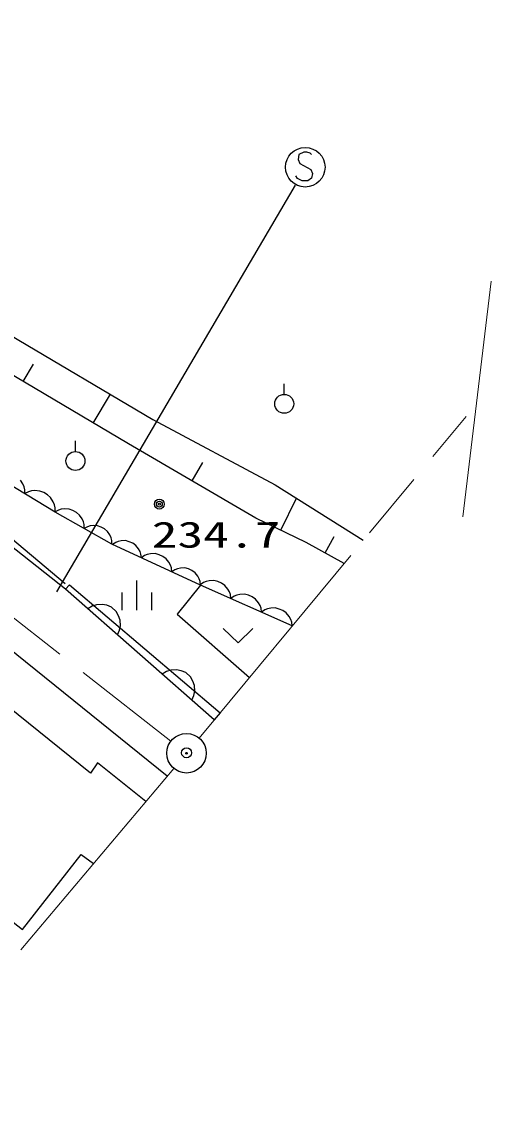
# Model space of a CAD drawing. Units: millimetres, scale not verified. Extents: x 40000 to 680000, y 20000 to 380000.
# Drawn here: x 247708 to 271186, y 252691 to 307765 of the extents above; entities that cross this region are included whole.
import ezdxf
from ezdxf.enums import TextEntityAlignment as Align

# ---------------------------------------------------------------- set-up
doc = ezdxf.new("R2010")
doc.units = ezdxf.units.MM
doc.header["$LTSCALE"] = 1000
doc.header["$PDMODE"] = 32
doc.header["$PDSIZE"] = 500
doc.linetypes.add('CHAIN', pattern=[18.5, 12, -1.5, 3.5, -1.5])
for name, color, linetype, lineweight in [('M-BGD', 7, 'Continuous', 25), ('M-BGD-EXST', 7, 'Continuous', 25), ('M-BMK', 2, 'CHAIN', 13), ('M-BMK-SRVR', 3, 'Continuous', 25)]:
    doc.layers.add(name, color=color, linetype=linetype, lineweight=lineweight)
doc.layers.add('M-OTRS', color=6, linetype='Continuous')
doc.styles.add('ＭＳ ゴシック', font='')
doc.styles.get('ＭＳ ゴシック').set_extended_font_data('MS Gothic')

msp = doc.modelspace()

# ---------------------------------------------------------------- linework, layer by layer
at = {"layer": 'M-BGD'}
for p, q in [((247105, 291923), (254329, 287647)), ((253096, 286409), (246002, 290621)), ((247775, 289568), (248292, 290437)), ((260975, 288913), (260974, 289453)), ((251322, 287462), (252185, 288915)), ((254329, 287647), (260511, 284343)), ((250419, 286021), (250417, 286561)), ((259539, 282651), (253096, 286409)), ((256317, 284530), (256865, 285470)), ((249397, 282957), (246403, 284771)), ((247761, 284386), (247639, 284579)), ((247824, 284228), (247761, 284386)), ((247859, 284088), (247824, 284228)), ((260511, 284343), (264972, 281527)), ((247858, 283890), (247859, 284088)), ((248044, 283987), (247858, 283890)), ((248192, 284024), (248044, 283987)), ((248371, 284042), (248192, 284024)), ((248612, 284022), (248371, 284042)), ((248815, 283941), (248612, 284022)), ((249000, 283829), (248815, 283941)), ((249166, 283686), (249000, 283829)), ((249295, 283482), (249166, 283686)), ((260808, 282036), (261594, 283659)), ((249362, 283315), (249295, 283482)), ((249398, 283167), (249362, 283315)), ((249397, 282957), (249398, 283167)), ((249700, 283098), (249561, 283059)), ((249868, 283120), (249700, 283098)), ((250096, 283108), (249868, 283120)), ((250290, 283037), (250096, 283108)), ((249561, 283059), (249388, 282962)), ((252261, 281337), (249397, 282957)), ((250468, 282937), (250290, 283037)), ((250629, 282807), (250468, 282937)), ((250756, 282618), (250629, 282807)), ((250824, 282462), (250756, 282618)), ((262076, 281421), (259539, 282651)), ((250863, 282323), (250824, 282462)), ((250868, 282125), (250863, 282323)), ((251030, 282217), (250868, 282125)), ((251161, 282253), (251030, 282217)), ((251320, 282274), (251161, 282253)), ((251534, 282263), (251320, 282274)), ((251717, 282196), (251534, 282263)), ((251884, 282101), (251717, 282196)), ((252036, 281979), (251884, 282101)), ((252155, 281801), (252036, 281979)), ((255061, 269598), (240327, 281465)), ((249925, 279057), (246703, 281601)), ((252220, 281654), (252155, 281801)), ((252256, 281524), (252220, 281654)), ((252261, 281337), (252256, 281524)), ((252582, 281471), (252455, 281424)), ((252739, 281504), (252582, 281471)), ((252953, 281511), (252739, 281504)), ((253141, 281459), (252953, 281511)), ((253316, 281379), (253141, 281459)), ((263038, 280888), (263496, 281715)), ((256750, 279266), (252261, 281337)), ((252455, 281424), (252301, 281319)), ((253476, 281270), (253316, 281379)), ((253611, 281102), (253476, 281270)), ((253687, 280961), (253611, 281102)), ((253734, 280834), (253687, 280961)), ((264000, 280355), (262076, 281421)), ((253754, 280648), (253734, 280834)), ((253918, 280760), (253754, 280648)), ((254053, 280810), (253918, 280760)), ((254219, 280845), (254053, 280810)), ((254447, 280853), (254219, 280845)), ((254647, 280798), (254447, 280853)), ((254832, 280712), (254647, 280798)), ((255003, 280596), (254832, 280712)), ((255145, 280418), (255003, 280596)), ((255226, 280268), (255145, 280418)), ((255276, 280133), (255226, 280268)), ((255297, 279936), (255276, 280133)), ((255452, 280041), (255297, 279936)), ((255579, 280088), (255452, 280041)), ((255735, 280122), (255579, 280088)), ((255950, 280128), (255735, 280122)), ((256138, 280077), (255950, 280128)), ((256312, 279996), (256138, 280077)), ((256473, 279887), (256312, 279996)), ((256607, 279719), (256473, 279887)), ((249925, 279057), (250117, 279278)), ((250117, 279278), (257736, 272804)), ((253508, 279491), (253511, 277991)), ((256750, 279266), (255567, 277791)), ((256683, 279579), (256607, 279719)), ((256730, 279451), (256683, 279579)), ((256886, 279391), (256723, 279278)), ((256750, 279266), (256730, 279451)), ((261380, 277197), (256750, 279266)), ((257021, 279443), (256886, 279391)), ((257186, 279480), (257021, 279443)), ((257414, 279490), (257186, 279480)), ((257614, 279438), (257414, 279490)), ((257801, 279355), (257614, 279438)), ((257973, 279241), (257801, 279355)), ((258118, 279064), (257973, 279241)), ((257437, 272444), (249925, 279057)), ((252759, 278890), (252761, 277990)), ((254259, 278893), (254261, 277993)), ((258200, 278916), (258118, 279064)), ((258252, 278781), (258200, 278916)), ((258276, 278584), (258252, 278781)), ((258438, 278698), (258276, 278584)), ((258573, 278749), (258438, 278698)), ((258739, 278787), (258573, 278749)), ((258966, 278797), (258739, 278787)), ((259167, 278745), (258966, 278797)), ((259353, 278661), (259167, 278745)), ((251271, 278192), (251052, 278065)), ((251493, 278263), (251271, 278192)), ((251775, 278281), (251493, 278263)), ((252005, 278239), (251775, 278281)), ((252238, 278140), (252005, 278239)), ((252478, 277929), (252238, 278140)), ((259525, 278547), (259353, 278661)), ((259670, 278371), (259525, 278547)), ((259752, 278222), (259670, 278371)), ((259804, 278087), (259752, 278222)), ((252605, 277710), (252478, 277929)), ((252676, 277488), (252605, 277710)), ((255567, 277791), (259220, 274594)), ((259828, 277891), (259804, 278087)), ((259990, 278004), (259828, 277891)), ((260125, 278056), (259990, 278004)), ((260291, 278093), (260125, 278056)), ((260518, 278103), (260291, 278093)), ((260719, 278051), (260518, 278103)), ((260905, 277968), (260719, 278051)), ((261077, 277854), (260905, 277968)), ((261222, 277677), (261077, 277854)), ((261304, 277529), (261222, 277677)), ((252652, 276976), (252694, 277206)), ((252694, 277206), (252676, 277488)), ((257890, 277059), (258641, 276340)), ((258641, 276340), (259390, 277062)), ((261356, 277394), (261304, 277529)), ((261380, 277197), (261356, 277394)), ((252553, 276743), (252652, 276976)), ((255027, 274885), (254808, 274758)), ((255249, 274956), (255027, 274885)), ((255531, 274974), (255249, 274956)), ((255761, 274932), (255531, 274974)), ((255994, 274833), (255761, 274932)), ((256234, 274622), (255994, 274833)), ((251182, 269753), (245435, 274374)), ((256361, 274403), (256234, 274622)), ((256432, 274181), (256361, 274403)), ((232088, 274244), (247737, 261830)), ((256408, 273669), (256450, 273899)), ((256450, 273899), (256432, 274181)), ((256309, 273436), (256408, 273669)), ((257736, 272804), (257437, 272444)), ((251527, 270272), (251182, 269753)), ((253983, 268318), (251527, 270272)), ((247737, 261830), (250706, 265638)), ((250706, 265638), (251331, 265169))]:
    msp.add_line(p, q, dxfattribs=at)
msp.add_lwpolyline([(242537, 284920), (243607, 284372), (244784, 283635), (249893, 279340)], dxfattribs=at)
for centre, radius in [((260976, 288433), 480), ((250419, 285541), 480), ((254662, 283357), 250), ((254662, 283357), 150), ((254662, 283357), 50)]:
    msp.add_circle(centre, radius, dxfattribs=at)
at = {"layer": 'M-BGD-EXST'}
for p, q in [((261718, 301042), (261679, 300802)), ((261679, 300802), (261759, 300602)), ((261958, 301163), (261718, 301042)), ((262118, 301163), (261958, 301163)), ((262278, 301123), (262118, 301163)), ((262358, 301044), (262278, 301123)), ((261759, 300602), (262320, 300284)), ((262320, 300284), (262400, 300084)), ((261640, 299842), (261560, 299962)), ((261881, 299723), (261640, 299842)), ((262161, 299723), (261881, 299723)), ((262360, 299844), (262161, 299723)), ((262400, 300084), (262360, 299844)), ((261521, 299492), (249470, 278926))]:
    msp.add_line(p, q, dxfattribs=at)
msp.add_circle((262039, 300403), 1000, dxfattribs=at)
at = {"layer": 'M-BMK'}
for p, q in [((270006, 282718), (273009, 307765)), ((256673, 271524), (270171, 287794)), ((236262, 286266), (255248, 271371)), ((255391, 269989), (240822, 252691))]:
    msp.add_line(p, q, dxfattribs=at)
at = {"layer": 'M-BMK-SRVR'}
for radius in [1000, 40]:
    msp.add_circle((256035, 270754), radius, dxfattribs=at)
at = {"layer": 'M-OTRS'}
msp.add_point((256035, 270776), dxfattribs=at)

# ---------------------------------------------------------------- texts
at = {"layer": 'M-BGD', "style": 'ＭＳ ゴシック', "width": 1.45}
msp.add_text('234.7', height=1320, rotation=0.112, dxfattribs=at).set_placement((254277, 280756), align=Align.BOTTOM_LEFT)

doc.saveas('drawing.dxf')
